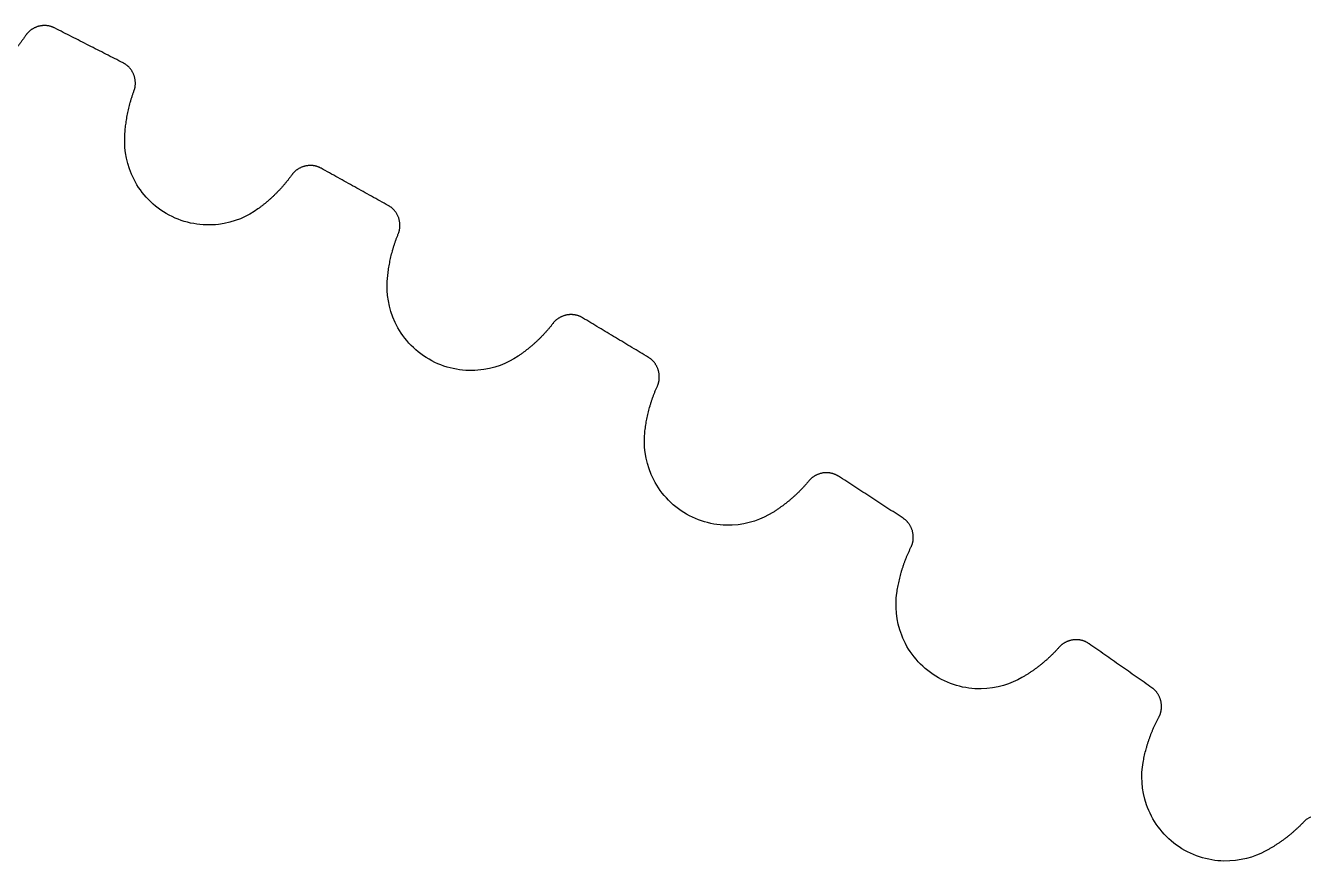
# Model space of a CAD drawing. Extents: x -57 to 57, y -57 to 57.
# Drawn here: x 25.48 to 33.93, y 45.43 to 50.96 of the extents above; entities that cross this region are included whole.
import ezdxf

# ---------------------------------------------------------------- set-up
doc = ezdxf.new("R2010")
doc.units = 0
doc.layers.add('Cut', color=7, linetype='CONTINUOUS')

msp = doc.modelspace()

# ---------------------------------------------------------------- linework, layer by layer
at = {"layer": 'Cut'}
for p, q in [((25.4776, 50.8888), (25.4776, 50.8888, 3)), ((25.4776, 50.8888), (25.4776, 50.8888, 3)), ((25.6698, 50.9394), (25.6698, 50.9394, 3)), ((25.6698, 50.9394), (25.6698, 50.9394, 3)), ((26.1225, 50.7088), (26.1225, 50.7088, 3)), ((26.1225, 50.7088), (26.1225, 50.7088, 3)), ((26.1946, 50.5235), (26.1946, 50.5235, 3)), ((26.1946, 50.5235), (26.1946, 50.5235, 3)), ((26.1333, 50.2122), (26.1333, 50.2122, 3)), ((26.1333, 50.2122), (26.1333, 50.2122, 3)), ((27.238, 49.9686), (27.238, 49.9686, 3)), ((27.238, 49.9686), (27.238, 49.9686, 3)), ((27.4319, 50.0125), (27.4319, 50.0125, 3)), ((27.4319, 50.0125), (27.4319, 50.0125, 3)), ((27.0143, 49.7438), (27.0143, 49.7438, 3)), ((27.0143, 49.7438), (27.0143, 49.7438, 3)), ((27.8763, 49.7662), (27.8763, 49.7662, 3)), ((27.8763, 49.7662), (27.8763, 49.7662, 3)), ((27.9418, 49.5785), (27.9418, 49.5785, 3)), ((27.9418, 49.5785), (27.9418, 49.5785, 3)), ((27.8697, 49.2696), (27.8697, 49.2696, 3)), ((27.8697, 49.2696), (27.8697, 49.2696, 3)), ((29.1606, 49.0247), (29.1606, 49.0247, 3)), ((29.1606, 49.0247), (29.1606, 49.0247, 3)), ((28.9653, 48.9876), (28.9653, 48.9876, 3)), ((28.9653, 48.9876), (28.9653, 48.9876, 3)), ((28.7338, 48.7707), (28.7338, 48.7707, 3)), ((28.7338, 48.7707), (28.7338, 48.7707, 3)), ((29.5962, 48.763), (29.5962, 48.763, 3)), ((29.5962, 48.763), (29.5962, 48.763, 3)), ((29.6551, 48.5731), (29.6551, 48.5731, 3)), ((29.6551, 48.5731), (29.6551, 48.5731, 3)), ((29.5723, 48.2669), (29.5723, 48.2669, 3)), ((29.5723, 48.2669), (29.5723, 48.2669, 3)), ((30.6573, 47.9469), (30.6573, 47.9469, 3)), ((30.6573, 47.9469), (30.6573, 47.9469, 3)), ((30.8538, 47.9772), (30.8538, 47.9772, 3)), ((30.8538, 47.9772), (30.8538, 47.9772, 3)), ((30.4184, 47.7382), (30.4184, 47.7382, 3)), ((30.4184, 47.7382), (30.4184, 47.7382, 3)), ((31.2799, 47.7004), (31.2799, 47.7004, 3)), ((31.2799, 47.7004), (31.2799, 47.7004, 3)), ((31.3322, 47.5086), (31.3322, 47.5086, 3)), ((31.3322, 47.5086), (31.3322, 47.5086, 3)), ((31.2387, 47.2055), (31.2387, 47.2055, 3)), ((31.2387, 47.2055), (31.2387, 47.2055, 3)), ((32.312, 46.8478), (32.312, 46.8478, 3)), ((32.312, 46.8478), (32.312, 46.8478, 3)), ((32.5094, 46.8712), (32.5094, 46.8712, 3)), ((32.5094, 46.8712), (32.5094, 46.8712, 3)), ((32.0659, 46.6475), (32.0659, 46.6475, 3)), ((32.0659, 46.6475), (32.0659, 46.6475, 3)), ((32.9256, 46.5797), (32.9256, 46.5797, 3)), ((32.9256, 46.5797), (32.9256, 46.5797, 3)), ((32.9711, 46.3862), (32.9711, 46.3862, 3)), ((32.9711, 46.3862), (32.9711, 46.3862, 3)), ((32.8671, 46.0865), (32.8671, 46.0865, 3)), ((32.8671, 46.0865), (32.8671, 46.0865, 3)), ((33.9272, 45.6915), (33.9272, 45.6915, 3)), ((33.9272, 45.6915), (33.9272, 45.6915, 3)), ((33.6743, 45.5), (33.6743, 45.5, 3)), ((33.6743, 45.5), (33.6743, 45.5, 3))]:
    msp.add_line(p, q, dxfattribs=at)
for points, degree, knots in [([(25.6698, 50.9394), (25.6226, 50.9639), (25.5641, 50.9505), (25.5066, 50.9333), (25.4776, 50.8888)], 2, [0, 0, 0, 0.724386, 0.724386, 1.44877, 1.44877, 1.44877]), ([(25.6698, 50.9394, 3), (25.6226, 50.9639, 3), (25.5641, 50.9505, 3), (25.5066, 50.9333, 3), (25.4776, 50.8888, 3)], 2, [0, 0, 0, 0.724386, 0.724386, 1.44877, 1.44877, 1.44877]), ([(25.6698, 50.9394), (25.6226, 50.9639), (25.5641, 50.9505), (25.5066, 50.9333), (25.4776, 50.8888)], 2, [0, 0, 0, 0.724386, 0.724386, 1.44877, 1.44877, 1.44877]), ([(25.6698, 50.9394, 3), (25.6226, 50.9639, 3), (25.5641, 50.9505, 3), (25.5066, 50.9333, 3), (25.4776, 50.8888, 3)], 2, [0, 0, 0, 0.724386, 0.724386, 1.44877, 1.44877, 1.44877]), ([(26.1946, 50.5235), (26.2135, 50.5731), (26.1937, 50.6297), (26.1701, 50.6849), (26.1225, 50.7088)], 2, [0, 0, 0, 0.724386, 0.724386, 1.44877, 1.44877, 1.44877]), ([(26.1946, 50.5235, 3), (26.2135, 50.5731, 3), (26.1937, 50.6297, 3), (26.1701, 50.6849, 3), (26.1225, 50.7088, 3)], 2, [0, 0, 0, 0.724386, 0.724386, 1.44877, 1.44877, 1.44877]), ([(26.1946, 50.5235), (26.2135, 50.5731), (26.1937, 50.6297), (26.1701, 50.6849), (26.1225, 50.7088)], 2, [0, 0, 0, 0.724386, 0.724386, 1.44877, 1.44877, 1.44877]), ([(26.1946, 50.5235, 3), (26.2135, 50.5731, 3), (26.1937, 50.6297, 3), (26.1701, 50.6849, 3), (26.1225, 50.7088, 3)], 2, [0, 0, 0, 0.724386, 0.724386, 1.44877, 1.44877, 1.44877]), ([(27.0143, 49.7438), (26.9474, 49.695), (26.8579, 49.6538), (26.7528, 49.6415), (26.6484, 49.6286), (26.5296, 49.6477), (26.4274, 49.7027), (26.3247, 49.7567), (26.2424, 49.8445), (26.1947, 49.9382), (26.1462, 50.0322), (26.1302, 50.1295), (26.1333, 50.2122)], 3, [0, 0, 0, 0, 0.558599, 0.558599, 0.558599, 1.1172, 1.1172, 1.1172, 1.6758, 1.6758, 1.6758, 2.2344, 2.2344, 2.2344, 2.2344]), ([(27.0143, 49.7438, 3), (26.9474, 49.695, 3), (26.8579, 49.6538, 3), (26.7528, 49.6415, 3), (26.6484, 49.6286, 3), (26.5296, 49.6477, 3), (26.4274, 49.7027, 3), (26.3247, 49.7567, 3), (26.2424, 49.8445, 3), (26.1947, 49.9382, 3), (26.1462, 50.0322, 3), (26.1302, 50.1295, 3), (26.1333, 50.2122, 3)], 3, [0, 0, 0, 0, 0.558599, 0.558599, 0.558599, 1.1172, 1.1172, 1.1172, 1.6758, 1.6758, 1.6758, 2.2344, 2.2344, 2.2344, 2.2344]), ([(27.0143, 49.7438), (26.9474, 49.695), (26.8579, 49.6538), (26.7528, 49.6415), (26.6484, 49.6286), (26.5296, 49.6477), (26.4274, 49.7027), (26.3247, 49.7567), (26.2424, 49.8445), (26.1947, 49.9382), (26.1462, 50.0322), (26.1302, 50.1295), (26.1333, 50.2122)], 3, [0, 0, 0, 0, 0.558599, 0.558599, 0.558599, 1.1172, 1.1172, 1.1172, 1.6758, 1.6758, 1.6758, 2.2344, 2.2344, 2.2344, 2.2344]), ([(27.0143, 49.7438, 3), (26.9474, 49.695, 3), (26.8579, 49.6538, 3), (26.7528, 49.6415, 3), (26.6484, 49.6286, 3), (26.5296, 49.6477, 3), (26.4274, 49.7027, 3), (26.3247, 49.7567, 3), (26.2424, 49.8445, 3), (26.1947, 49.9382, 3), (26.1462, 50.0322, 3), (26.1302, 50.1295, 3), (26.1333, 50.2122, 3)], 3, [0, 0, 0, 0, 0.558599, 0.558599, 0.558599, 1.1172, 1.1172, 1.1172, 1.6758, 1.6758, 1.6758, 2.2344, 2.2344, 2.2344, 2.2344]), ([(27.4319, 50.0125), (27.3856, 50.0386), (27.3267, 50.0273), (27.2686, 50.0121), (27.238, 49.9686)], 2, [0, 0, 0, 0.724386, 0.724386, 1.44877, 1.44877, 1.44877]), ([(27.4319, 50.0125, 3), (27.3856, 50.0386, 3), (27.3267, 50.0273, 3), (27.2686, 50.0121, 3), (27.238, 49.9686, 3)], 2, [0, 0, 0, 0.724386, 0.724386, 1.44877, 1.44877, 1.44877]), ([(27.4319, 50.0125), (27.3856, 50.0386), (27.3267, 50.0273), (27.2686, 50.0121), (27.238, 49.9686)], 2, [0, 0, 0, 0.724386, 0.724386, 1.44877, 1.44877, 1.44877]), ([(27.4319, 50.0125, 3), (27.3856, 50.0386, 3), (27.3267, 50.0273, 3), (27.2686, 50.0121, 3), (27.238, 49.9686, 3)], 2, [0, 0, 0, 0.724386, 0.724386, 1.44877, 1.44877, 1.44877]), ([(27.9418, 49.5785), (27.9625, 49.6275), (27.9447, 49.6848), (27.923, 49.7407), (27.8763, 49.7662)], 2, [0, 0, 0, 0.724386, 0.724386, 1.44877, 1.44877, 1.44877]), ([(27.9418, 49.5785, 3), (27.9625, 49.6275, 3), (27.9447, 49.6848, 3), (27.923, 49.7407, 3), (27.8763, 49.7662, 3)], 2, [0, 0, 0, 0.724386, 0.724386, 1.44877, 1.44877, 1.44877]), ([(27.9418, 49.5785), (27.9625, 49.6275), (27.9447, 49.6848), (27.923, 49.7407), (27.8763, 49.7662)], 2, [0, 0, 0, 0.724386, 0.724386, 1.44877, 1.44877, 1.44877]), ([(27.9418, 49.5785, 3), (27.9625, 49.6275, 3), (27.9447, 49.6848, 3), (27.923, 49.7407, 3), (27.8763, 49.7662, 3)], 2, [0, 0, 0, 0.724386, 0.724386, 1.44877, 1.44877, 1.44877]), ([(28.7338, 48.7707), (28.6653, 48.7243), (28.5744, 48.6863), (28.4689, 48.6776), (28.3642, 48.6684), (28.2461, 48.6916), (28.1459, 48.7501), (28.0451, 48.8077), (27.9659, 48.8983), (27.9216, 48.9936), (27.8763, 49.0893), (27.8638, 49.187), (27.8697, 49.2696)], 3, [0, 0, 0, 0, 0.558599, 0.558599, 0.558599, 1.1172, 1.1172, 1.1172, 1.6758, 1.6758, 1.6758, 2.2344, 2.2344, 2.2344, 2.2344]), ([(28.7338, 48.7707, 3), (28.6653, 48.7243, 3), (28.5744, 48.6863, 3), (28.4689, 48.6776, 3), (28.3642, 48.6684, 3), (28.2461, 48.6916, 3), (28.1459, 48.7501, 3), (28.0451, 48.8077, 3), (27.9659, 48.8983, 3), (27.9216, 48.9936, 3), (27.8763, 49.0893, 3), (27.8638, 49.187, 3), (27.8697, 49.2696, 3)], 3, [0, 0, 0, 0, 0.558599, 0.558599, 0.558599, 1.1172, 1.1172, 1.1172, 1.6758, 1.6758, 1.6758, 2.2344, 2.2344, 2.2344, 2.2344]), ([(28.7338, 48.7707), (28.6653, 48.7243), (28.5744, 48.6863), (28.4689, 48.6776), (28.3642, 48.6684), (28.2461, 48.6916), (28.1459, 48.7501), (28.0451, 48.8077), (27.9659, 48.8983), (27.9216, 48.9936), (27.8763, 49.0893), (27.8638, 49.187), (27.8697, 49.2696)], 3, [0, 0, 0, 0, 0.558599, 0.558599, 0.558599, 1.1172, 1.1172, 1.1172, 1.6758, 1.6758, 1.6758, 2.2344, 2.2344, 2.2344, 2.2344]), ([(28.7338, 48.7707, 3), (28.6653, 48.7243, 3), (28.5744, 48.6863, 3), (28.4689, 48.6776, 3), (28.3642, 48.6684, 3), (28.2461, 48.6916, 3), (28.1459, 48.7501, 3), (28.0451, 48.8077, 3), (27.9659, 48.8983, 3), (27.9216, 48.9936, 3), (27.8763, 49.0893, 3), (27.8638, 49.187, 3), (27.8697, 49.2696, 3)], 3, [0, 0, 0, 0, 0.558599, 0.558599, 0.558599, 1.1172, 1.1172, 1.1172, 1.6758, 1.6758, 1.6758, 2.2344, 2.2344, 2.2344, 2.2344]), ([(29.1606, 49.0247), (29.1152, 49.0524), (29.0559, 49.0432), (28.9974, 49.03), (28.9653, 48.9876)], 2, [0, 0, 0, 0.724386, 0.724386, 1.44877, 1.44877, 1.44877]), ([(29.1606, 49.0247, 3), (29.1152, 49.0524, 3), (29.0559, 49.0432, 3), (28.9974, 49.03, 3), (28.9653, 48.9876, 3)], 2, [0, 0, 0, 0.724386, 0.724386, 1.44877, 1.44877, 1.44877]), ([(29.1606, 49.0247), (29.1152, 49.0524), (29.0559, 49.0432), (28.9974, 49.03), (28.9653, 48.9876)], 2, [0, 0, 0, 0.724386, 0.724386, 1.44877, 1.44877, 1.44877]), ([(29.1606, 49.0247, 3), (29.1152, 49.0524, 3), (29.0559, 49.0432, 3), (28.9974, 49.03, 3), (28.9653, 48.9876, 3)], 2, [0, 0, 0, 0.724386, 0.724386, 1.44877, 1.44877, 1.44877]), ([(29.6551, 48.5731), (29.6774, 48.6214), (29.6616, 48.6792), (29.6419, 48.7359), (29.5962, 48.763)], 2, [0, 0, 0, 0.724386, 0.724386, 1.44877, 1.44877, 1.44877]), ([(29.6551, 48.5731, 3), (29.6774, 48.6214, 3), (29.6616, 48.6792, 3), (29.6419, 48.7359, 3), (29.5962, 48.763, 3)], 2, [0, 0, 0, 0.724386, 0.724386, 1.44877, 1.44877, 1.44877]), ([(29.6551, 48.5731), (29.6774, 48.6214), (29.6616, 48.6792), (29.6419, 48.7359), (29.5962, 48.763)], 2, [0, 0, 0, 0.724386, 0.724386, 1.44877, 1.44877, 1.44877]), ([(29.6551, 48.5731, 3), (29.6774, 48.6214, 3), (29.6616, 48.6792, 3), (29.6419, 48.7359, 3), (29.5962, 48.763, 3)], 2, [0, 0, 0, 0.724386, 0.724386, 1.44877, 1.44877, 1.44877]), ([(30.4184, 47.7382), (30.3483, 47.6942), (30.2561, 47.6594), (30.1504, 47.6544), (30.0454, 47.6488), (29.9282, 47.6762), (29.8301, 47.7381), (29.7314, 47.7992), (29.6554, 47.8925), (29.6144, 47.9893), (29.5725, 48.0865), (29.5634, 48.1846), (29.5723, 48.2669)], 3, [0, 0, 0, 0, 0.558599, 0.558599, 0.558599, 1.1172, 1.1172, 1.1172, 1.6758, 1.6758, 1.6758, 2.2344, 2.2344, 2.2344, 2.2344]), ([(30.4184, 47.7382, 3), (30.3483, 47.6942, 3), (30.2561, 47.6594, 3), (30.1504, 47.6544, 3), (30.0454, 47.6488, 3), (29.9282, 47.6762, 3), (29.8301, 47.7381, 3), (29.7314, 47.7992, 3), (29.6554, 47.8925, 3), (29.6144, 47.9893, 3), (29.5725, 48.0865, 3), (29.5634, 48.1846, 3), (29.5723, 48.2669, 3)], 3, [0, 0, 0, 0, 0.558599, 0.558599, 0.558599, 1.1172, 1.1172, 1.1172, 1.6758, 1.6758, 1.6758, 2.2344, 2.2344, 2.2344, 2.2344]), ([(30.4184, 47.7382), (30.3483, 47.6942), (30.2561, 47.6594), (30.1504, 47.6544), (30.0454, 47.6488), (29.9282, 47.6762), (29.8301, 47.7381), (29.7314, 47.7992), (29.6554, 47.8925), (29.6144, 47.9893), (29.5725, 48.0865), (29.5634, 48.1846), (29.5723, 48.2669)], 3, [0, 0, 0, 0, 0.558599, 0.558599, 0.558599, 1.1172, 1.1172, 1.1172, 1.6758, 1.6758, 1.6758, 2.2344, 2.2344, 2.2344, 2.2344]), ([(30.4184, 47.7382, 3), (30.3483, 47.6942, 3), (30.2561, 47.6594, 3), (30.1504, 47.6544, 3), (30.0454, 47.6488, 3), (29.9282, 47.6762, 3), (29.8301, 47.7381, 3), (29.7314, 47.7992, 3), (29.6554, 47.8925, 3), (29.6144, 47.9893, 3), (29.5725, 48.0865, 3), (29.5634, 48.1846, 3), (29.5723, 48.2669, 3)], 3, [0, 0, 0, 0, 0.558599, 0.558599, 0.558599, 1.1172, 1.1172, 1.1172, 1.6758, 1.6758, 1.6758, 2.2344, 2.2344, 2.2344, 2.2344]), ([(30.8538, 47.9772), (30.8094, 48.0064), (30.7498, 47.9992), (30.6909, 47.9881), (30.6573, 47.9469)], 2, [0, 0, 0, 0.724386, 0.724386, 1.44877, 1.44877, 1.44877]), ([(30.8538, 47.9772, 3), (30.8094, 48.0064, 3), (30.7498, 47.9992, 3), (30.6909, 47.9881, 3), (30.6573, 47.9469, 3)], 2, [0, 0, 0, 0.724386, 0.724386, 1.44877, 1.44877, 1.44877]), ([(30.8538, 47.9772), (30.8094, 48.0064), (30.7498, 47.9992), (30.6909, 47.9881), (30.6573, 47.9469)], 2, [0, 0, 0, 0.724386, 0.724386, 1.44877, 1.44877, 1.44877]), ([(30.8538, 47.9772, 3), (30.8094, 48.0064, 3), (30.7498, 47.9992, 3), (30.6909, 47.9881, 3), (30.6573, 47.9469, 3)], 2, [0, 0, 0, 0.724386, 0.724386, 1.44877, 1.44877, 1.44877]), ([(31.3322, 47.5086), (31.3562, 47.556), (31.3424, 47.6144), (31.3247, 47.6717), (31.2799, 47.7004)], 2, [0, 0, 0, 0.724386, 0.724386, 1.44877, 1.44877, 1.44877]), ([(31.3322, 47.5086, 3), (31.3562, 47.556, 3), (31.3424, 47.6144, 3), (31.3247, 47.6717, 3), (31.2799, 47.7004, 3)], 2, [0, 0, 0, 0.724386, 0.724386, 1.44877, 1.44877, 1.44877]), ([(31.3322, 47.5086), (31.3562, 47.556), (31.3424, 47.6144), (31.3247, 47.6717), (31.2799, 47.7004)], 2, [0, 0, 0, 0.724386, 0.724386, 1.44877, 1.44877, 1.44877]), ([(31.3322, 47.5086, 3), (31.3562, 47.556, 3), (31.3424, 47.6144, 3), (31.3247, 47.6717, 3), (31.2799, 47.7004, 3)], 2, [0, 0, 0, 0.724386, 0.724386, 1.44877, 1.44877, 1.44877]), ([(32.0659, 46.6475), (31.9943, 46.606), (31.901, 46.5744), (31.7952, 46.5732), (31.69, 46.5712), (31.5739, 46.6026), (31.478, 46.668), (31.3814, 46.7324), (31.3088, 46.8284), (31.2712, 46.9266), (31.2327, 47.0251), (31.227, 47.1235), (31.2387, 47.2055)], 3, [0, 0, 0, 0, 0.558599, 0.558599, 0.558599, 1.1172, 1.1172, 1.1172, 1.6758, 1.6758, 1.6758, 2.2344, 2.2344, 2.2344, 2.2344]), ([(32.0659, 46.6475, 3), (31.9943, 46.606, 3), (31.901, 46.5744, 3), (31.7952, 46.5732, 3), (31.69, 46.5712, 3), (31.5739, 46.6026, 3), (31.478, 46.668, 3), (31.3814, 46.7324, 3), (31.3088, 46.8284, 3), (31.2712, 46.9266, 3), (31.2327, 47.0251, 3), (31.227, 47.1235, 3), (31.2387, 47.2055, 3)], 3, [0, 0, 0, 0, 0.558599, 0.558599, 0.558599, 1.1172, 1.1172, 1.1172, 1.6758, 1.6758, 1.6758, 2.2344, 2.2344, 2.2344, 2.2344]), ([(32.0659, 46.6475), (31.9943, 46.606), (31.901, 46.5744), (31.7952, 46.5732), (31.69, 46.5712), (31.5739, 46.6026), (31.478, 46.668), (31.3814, 46.7324), (31.3088, 46.8284), (31.2712, 46.9266), (31.2327, 47.0251), (31.227, 47.1235), (31.2387, 47.2055)], 3, [0, 0, 0, 0, 0.558599, 0.558599, 0.558599, 1.1172, 1.1172, 1.1172, 1.6758, 1.6758, 1.6758, 2.2344, 2.2344, 2.2344, 2.2344]), ([(32.0659, 46.6475, 3), (31.9943, 46.606, 3), (31.901, 46.5744, 3), (31.7952, 46.5732, 3), (31.69, 46.5712, 3), (31.5739, 46.6026, 3), (31.478, 46.668, 3), (31.3814, 46.7324, 3), (31.3088, 46.8284, 3), (31.2712, 46.9266, 3), (31.2327, 47.0251, 3), (31.227, 47.1235, 3), (31.2387, 47.2055, 3)], 3, [0, 0, 0, 0, 0.558599, 0.558599, 0.558599, 1.1172, 1.1172, 1.1172, 1.6758, 1.6758, 1.6758, 2.2344, 2.2344, 2.2344, 2.2344]), ([(32.5094, 46.8712), (32.466, 46.9019), (32.4062, 46.8969), (32.3469, 46.8878), (32.312, 46.8478)], 2, [0, 0, 0, 0.724386, 0.724386, 1.44877, 1.44877, 1.44877]), ([(32.5094, 46.8712, 3), (32.466, 46.9019, 3), (32.4062, 46.8969, 3), (32.3469, 46.8878, 3), (32.312, 46.8478, 3)], 2, [0, 0, 0, 0.724386, 0.724386, 1.44877, 1.44877, 1.44877]), ([(32.5094, 46.8712), (32.466, 46.9019), (32.4062, 46.8969), (32.3469, 46.8878), (32.312, 46.8478)], 2, [0, 0, 0, 0.724386, 0.724386, 1.44877, 1.44877, 1.44877]), ([(32.5094, 46.8712, 3), (32.466, 46.9019, 3), (32.4062, 46.8969, 3), (32.3469, 46.8878, 3), (32.312, 46.8478, 3)], 2, [0, 0, 0, 0.724386, 0.724386, 1.44877, 1.44877, 1.44877]), ([(32.9711, 46.3862), (32.9968, 46.4327), (32.985, 46.4916), (32.9693, 46.5495), (32.9256, 46.5797)], 2, [0, 0, 0, 0.724386, 0.724386, 1.44877, 1.44877, 1.44877]), ([(32.9711, 46.3862, 3), (32.9968, 46.4327, 3), (32.985, 46.4916, 3), (32.9693, 46.5495, 3), (32.9256, 46.5797, 3)], 2, [0, 0, 0, 0.724386, 0.724386, 1.44877, 1.44877, 1.44877]), ([(32.9711, 46.3862), (32.9968, 46.4327), (32.985, 46.4916), (32.9693, 46.5495), (32.9256, 46.5797)], 2, [0, 0, 0, 0.724386, 0.724386, 1.44877, 1.44877, 1.44877]), ([(32.9711, 46.3862, 3), (32.9968, 46.4327, 3), (32.985, 46.4916, 3), (32.9693, 46.5495, 3), (32.9256, 46.5797, 3)], 2, [0, 0, 0, 0.724386, 0.724386, 1.44877, 1.44877, 1.44877]), ([(33.6743, 45.5), (33.6014, 45.461), (33.507, 45.4327), (33.4012, 45.4352), (33.296, 45.4369), (33.181, 45.4723), (33.0875, 45.541), (32.9933, 45.6088), (32.924, 45.7072), (32.8899, 45.8066), (32.8549, 45.9065), (32.8526, 46.005), (32.8671, 46.0865)], 3, [0, 0, 0, 0, 0.558599, 0.558599, 0.558599, 1.1172, 1.1172, 1.1172, 1.6758, 1.6758, 1.6758, 2.2344, 2.2344, 2.2344, 2.2344]), ([(33.6743, 45.5, 3), (33.6014, 45.461, 3), (33.507, 45.4327, 3), (33.4012, 45.4352, 3), (33.296, 45.4369, 3), (33.181, 45.4723, 3), (33.0875, 45.541, 3), (32.9933, 45.6088, 3), (32.924, 45.7072, 3), (32.8899, 45.8066, 3), (32.8549, 45.9065, 3), (32.8526, 46.005, 3), (32.8671, 46.0865, 3)], 3, [0, 0, 0, 0, 0.558599, 0.558599, 0.558599, 1.1172, 1.1172, 1.1172, 1.6758, 1.6758, 1.6758, 2.2344, 2.2344, 2.2344, 2.2344]), ([(33.6743, 45.5), (33.6014, 45.461), (33.507, 45.4327), (33.4012, 45.4352), (33.296, 45.4369), (33.181, 45.4723), (33.0875, 45.541), (32.9933, 45.6088), (32.924, 45.7072), (32.8899, 45.8066), (32.8549, 45.9065), (32.8526, 46.005), (32.8671, 46.0865)], 3, [0, 0, 0, 0, 0.558599, 0.558599, 0.558599, 1.1172, 1.1172, 1.1172, 1.6758, 1.6758, 1.6758, 2.2344, 2.2344, 2.2344, 2.2344]), ([(33.6743, 45.5, 3), (33.6014, 45.461, 3), (33.507, 45.4327, 3), (33.4012, 45.4352, 3), (33.296, 45.4369, 3), (33.181, 45.4723, 3), (33.0875, 45.541, 3), (32.9933, 45.6088, 3), (32.924, 45.7072, 3), (32.8899, 45.8066, 3), (32.8549, 45.9065, 3), (32.8526, 46.005, 3), (32.8671, 46.0865, 3)], 3, [0, 0, 0, 0, 0.558599, 0.558599, 0.558599, 1.1172, 1.1172, 1.1172, 1.6758, 1.6758, 1.6758, 2.2344, 2.2344, 2.2344, 2.2344])]:
    msp.add_open_spline(points, degree=degree, knots=knots, dxfattribs=at)
for points, degree in [([(25.4776, 50.8888), (25.3882, 50.7553), (25.2618, 50.6563)], 2), ([(25.4776, 50.8888, 3), (25.3882, 50.7553, 3), (25.2618, 50.6563, 3)], 2), ([(25.4776, 50.8888), (25.3882, 50.7553), (25.2618, 50.6563)], 2), ([(25.4776, 50.8888, 3), (25.3882, 50.7553, 3), (25.2618, 50.6563, 3)], 2), ([(26.1225, 50.7088), (25.6698, 50.9394)], 1), ([(26.1225, 50.7088, 3), (25.6698, 50.9394, 3)], 1), ([(26.1225, 50.7088), (25.6698, 50.9394)], 1), ([(26.1225, 50.7088, 3), (25.6698, 50.9394, 3)], 1), ([(26.1333, 50.2122), (26.1391, 50.3727), (26.1946, 50.5235)], 2), ([(26.1333, 50.2122, 3), (26.1391, 50.3727, 3), (26.1946, 50.5235, 3)], 2), ([(26.1333, 50.2122), (26.1391, 50.3727), (26.1946, 50.5235)], 2), ([(26.1333, 50.2122, 3), (26.1391, 50.3727, 3), (26.1946, 50.5235, 3)], 2), ([(27.238, 49.9686), (27.1441, 49.8384), (27.0143, 49.7438)], 2), ([(27.238, 49.9686, 3), (27.1441, 49.8384, 3), (27.0143, 49.7438, 3)], 2), ([(27.238, 49.9686), (27.1441, 49.8384), (27.0143, 49.7438)], 2), ([(27.238, 49.9686, 3), (27.1441, 49.8384, 3), (27.0143, 49.7438, 3)], 2), ([(27.8763, 49.7662), (27.4319, 50.0125)], 1), ([(27.8763, 49.7662, 3), (27.4319, 50.0125, 3)], 1), ([(27.8763, 49.7662), (27.4319, 50.0125)], 1), ([(27.8763, 49.7662, 3), (27.4319, 50.0125, 3)], 1), ([(27.8697, 49.2696), (27.8812, 49.4298), (27.9418, 49.5785)], 2), ([(27.8697, 49.2696, 3), (27.8812, 49.4298, 3), (27.9418, 49.5785, 3)], 2), ([(27.8697, 49.2696), (27.8812, 49.4298), (27.9418, 49.5785)], 2), ([(27.8697, 49.2696, 3), (27.8812, 49.4298, 3), (27.9418, 49.5785, 3)], 2), ([(29.5962, 48.763), (29.1606, 49.0247)], 1), ([(29.5962, 48.763, 3), (29.1606, 49.0247, 3)], 1), ([(29.5962, 48.763), (29.1606, 49.0247)], 1), ([(29.5962, 48.763, 3), (29.1606, 49.0247, 3)], 1), ([(28.9653, 48.9876), (28.8669, 48.8607), (28.7338, 48.7707)], 2), ([(28.9653, 48.9876, 3), (28.8669, 48.8607, 3), (28.7338, 48.7707, 3)], 2), ([(28.9653, 48.9876), (28.8669, 48.8607), (28.7338, 48.7707)], 2), ([(28.9653, 48.9876, 3), (28.8669, 48.8607, 3), (28.7338, 48.7707, 3)], 2), ([(29.5723, 48.2669), (29.5893, 48.4266), (29.6551, 48.5731)], 2), ([(29.5723, 48.2669, 3), (29.5893, 48.4266, 3), (29.6551, 48.5731, 3)], 2), ([(29.5723, 48.2669), (29.5893, 48.4266), (29.6551, 48.5731)], 2), ([(29.5723, 48.2669, 3), (29.5893, 48.4266, 3), (29.6551, 48.5731, 3)], 2), ([(30.6573, 47.9469), (30.5545, 47.8235), (30.4184, 47.7382)], 2), ([(30.6573, 47.9469, 3), (30.5545, 47.8235, 3), (30.4184, 47.7382, 3)], 2), ([(30.6573, 47.9469), (30.5545, 47.8235), (30.4184, 47.7382)], 2), ([(30.6573, 47.9469, 3), (30.5545, 47.8235, 3), (30.4184, 47.7382, 3)], 2), ([(31.2799, 47.7004), (30.8538, 47.9772)], 1), ([(31.2799, 47.7004, 3), (30.8538, 47.9772, 3)], 1), ([(31.2799, 47.7004), (30.8538, 47.9772)], 1), ([(31.2799, 47.7004, 3), (30.8538, 47.9772, 3)], 1), ([(31.2387, 47.2055), (31.2613, 47.3645), (31.3322, 47.5086)], 2), ([(31.2387, 47.2055, 3), (31.2613, 47.3645, 3), (31.3322, 47.5086, 3)], 2), ([(31.2387, 47.2055), (31.2613, 47.3645), (31.3322, 47.5086)], 2), ([(31.2387, 47.2055, 3), (31.2613, 47.3645, 3), (31.3322, 47.5086, 3)], 2), ([(32.312, 46.8478), (32.2049, 46.728), (32.0659, 46.6475)], 2), ([(32.312, 46.8478, 3), (32.2049, 46.728, 3), (32.0659, 46.6475, 3)], 2), ([(32.312, 46.8478), (32.2049, 46.728), (32.0659, 46.6475)], 2), ([(32.312, 46.8478, 3), (32.2049, 46.728, 3), (32.0659, 46.6475, 3)], 2), ([(32.9256, 46.5797), (32.5094, 46.8712)], 1), ([(32.9256, 46.5797, 3), (32.5094, 46.8712, 3)], 1), ([(32.9256, 46.5797), (32.5094, 46.8712)], 1), ([(32.9256, 46.5797, 3), (32.5094, 46.8712, 3)], 1), ([(32.8671, 46.0865), (32.8952, 46.2446), (32.9711, 46.3862)], 2), ([(32.8671, 46.0865, 3), (32.8952, 46.2446, 3), (32.9711, 46.3862, 3)], 2), ([(32.8671, 46.0865), (32.8952, 46.2446), (32.9711, 46.3862)], 2), ([(32.8671, 46.0865, 3), (32.8952, 46.2446, 3), (32.9711, 46.3862, 3)], 2), ([(34.1254, 45.708), (34.0733, 45.7531), (33.9711, 45.7446), (33.9272, 45.6915)], 3), ([(34.1254, 45.708, 3), (34.0733, 45.7531, 3), (33.9711, 45.7446, 3), (33.9272, 45.6915, 3)], 3), ([(34.1254, 45.708), (34.0733, 45.7531), (33.9711, 45.7446), (33.9272, 45.6915)], 3), ([(34.1254, 45.708, 3), (34.0733, 45.7531, 3), (33.9711, 45.7446, 3), (33.9272, 45.6915, 3)], 3), ([(33.9272, 45.6915), (33.8161, 45.5756), (33.6743, 45.5)], 2), ([(33.9272, 45.6915, 3), (33.8161, 45.5756, 3), (33.6743, 45.5, 3)], 2), ([(33.9272, 45.6915), (33.8161, 45.5756), (33.6743, 45.5)], 2), ([(33.9272, 45.6915, 3), (33.8161, 45.5756, 3), (33.6743, 45.5, 3)], 2)]:
    msp.add_open_spline(points, degree=degree, dxfattribs=at)

doc.saveas('drawing.dxf')
